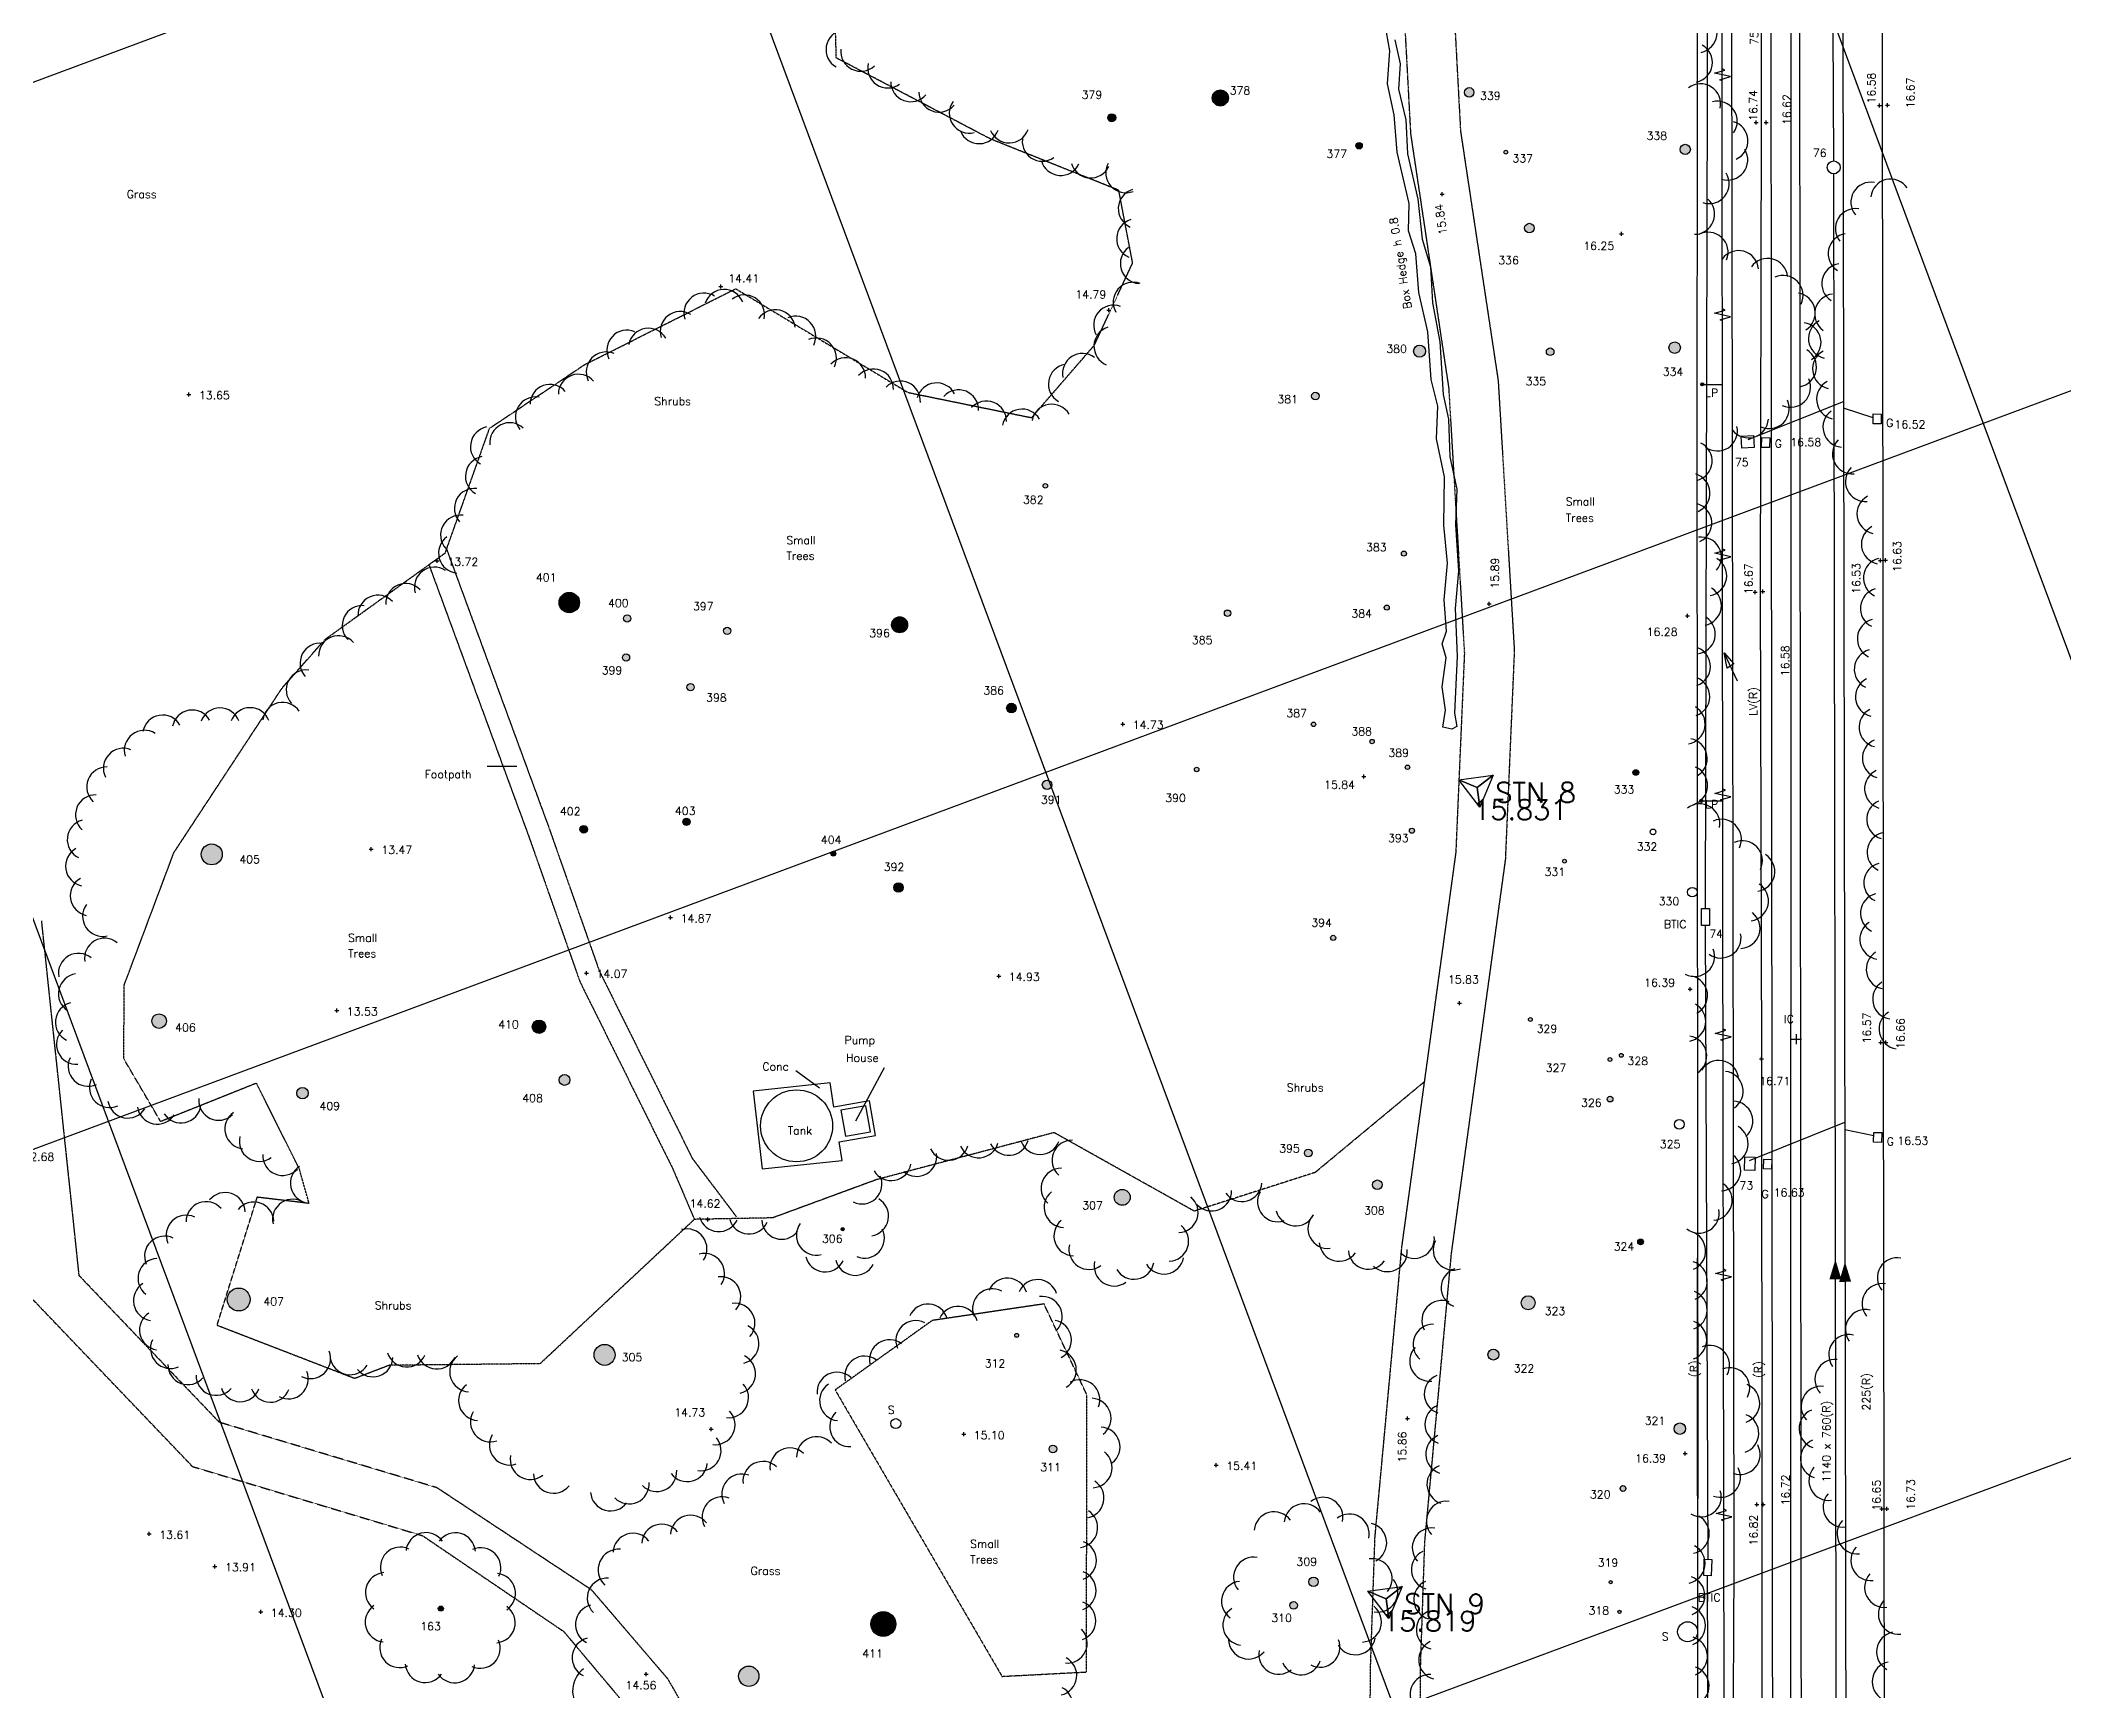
# Model space of a CAD drawing. Extents: x -4000 to 590500, y -6503 to 470250.
# Drawn here: x 384274 to 485387, y 189400 to 271888 of the extents above; entities that cross this region are included whole.
import ezdxf

# ---------------------------------------------------------------- set-up
doc = ezdxf.new("R2010")
doc.units = 0
doc.header["$LTSCALE"] = 0.0508
doc.linetypes.add('DASHED', pattern=[19.05, 12.7, -6.35])
for name, color, linetype in [('BOUNDARY', 30, 'CONTINUOUS'), ('BT', 34, 'CONTINUOUS'), ('CATV', 4, 'CONTINUOUS'), ('CONTROL', 1, 'CONTINUOUS'), ('DETAIL', 5, 'CONTINUOUS'), ('ELEC', 30, 'CONTINUOUS'), ('FOUL', 1, 'CONTINUOUS'), ('GAS', 3, 'CONTINUOUS'), ('GRID', 253, 'CONTINUOUS'), ('LEVEL', 1, 'CONTINUOUS'), ('MH_NUMBER', 7, 'CONTINUOUS'), ('ROAD', 4, 'CONTINUOUS'), ('SERVICE', 1, 'CONTINUOUS'), ('STORM', 5, 'CONTINUOUS'), ('TEXT', 7, 'CONTINUOUS'), ('TEXT_SERVICE', 1, 'CONTINUOUS'), ('TREE_NUMBER', 7, 'CONTINUOUS'), ('VEGETATION', 3, 'CONTINUOUS'), ('WATER', 6, 'CONTINUOUS')]:
    doc.layers.add(name, color=color, linetype=linetype)
doc.styles.add('ROMANS', font='Romans.shx')

msp = doc.modelspace()

# ---------------------------------------------------------------- hatches: boundary and pattern name
at = {"layer": 'SERVICE', "linetype": 'Continuous'}
h = msp.add_hatch(color=256, dxfattribs=at)
edge = h.paths.add_edge_path()
edge.add_arc((467332, 254695), 80, 0, 360)
h = msp.add_hatch(color=256, dxfattribs=at)
edge = h.paths.add_edge_path()
edge.add_arc((467285, 233876), 80, 0, 360)
at = {"layer": 'VEGETATION', "linetype": 'Continuous'}
h = msp.add_hatch(color=256, dxfattribs=at)
edge = h.paths.add_edge_path()
edge.add_arc((443244, 269012), 400, 0, 360)
h = msp.add_hatch(color=256, dxfattribs=at)
edge = h.paths.add_edge_path()
edge.add_arc((457510, 266300), 95.5, 0, 360)
edge = h.paths.add_edge_path()
edge.add_arc((455683, 269292), 239, 0, 360)
edge = h.paths.add_edge_path()
edge.add_arc((466480, 266443), 255, 0, 360)
edge = h.paths.add_edge_path()
edge.add_arc((458691, 262509), 239, 0, 360)
edge = h.paths.add_edge_path()
edge.add_arc((465953, 256532), 286, 0, 360)
edge = h.paths.add_edge_path()
edge.add_arc((459729, 256326), 191, 0, 360)
h = msp.add_hatch(color=256, dxfattribs=at)
edge = h.paths.add_edge_path()
edge.add_arc((437817, 268026), 200, 0, 360)
h = msp.add_hatch(color=256, dxfattribs=at)
edge = h.paths.add_edge_path()
edge.add_arc((450180, 266624), 159, 0, 360)
h = msp.add_hatch(color=256, dxfattribs=at)
edge = h.paths.add_edge_path()
edge.add_arc((453204, 256357), 302, 0, 360)
edge = h.paths.add_edge_path()
edge.add_arc((447999, 254108), 191, 0, 360)
h = msp.add_hatch(color=256, dxfattribs=at)
edge = h.paths.add_edge_path()
edge.add_arc((452422, 246238), 127, 0, 360)
edge = h.paths.add_edge_path()
edge.add_arc((451559, 243539), 127, 0, 360)
edge = h.paths.add_edge_path()
edge.add_arc((443605, 243256), 159, 0, 360)
edge = h.paths.add_edge_path()
edge.add_arc((434497, 249622), 111, 0, 360)
h = msp.add_hatch(color=256, dxfattribs=at)
edge = h.paths.add_edge_path()
edge.add_arc((410705, 243789), 509, 0, 360)
h = msp.add_hatch(color=256, dxfattribs=at)
edge = h.paths.add_edge_path()
edge.add_arc((416766, 239561), 180, 0, 360)
edge = h.paths.add_edge_path()
edge.add_arc((418594, 242372), 180, 0, 360)
edge = h.paths.add_edge_path()
edge.add_arc((413541, 241041), 180, 0, 360)
edge = h.paths.add_edge_path()
edge.add_arc((413596, 242996), 180, 0, 360)
h = msp.add_hatch(color=256, dxfattribs=at)
edge = h.paths.add_edge_path()
edge.add_arc((427216, 242676), 400, 0, 360)
h = msp.add_hatch(color=256, dxfattribs=at)
edge = h.paths.add_edge_path()
edge.add_arc((432804, 238515), 239, 0, 360)
h = msp.add_hatch(color=256, dxfattribs=at)
edge = h.paths.add_edge_path()
edge.add_arc((434586, 234678), 239, 0, 360)
edge = h.paths.add_edge_path()
edge.add_arc((448884, 227026), 127, 0, 360)
edge = h.paths.add_edge_path()
edge.add_arc((447903, 237700), 111, 0, 360)
edge = h.paths.add_edge_path()
edge.add_arc((442060, 235445), 111, 0, 360)
h = msp.add_hatch(color=256, dxfattribs=at)
edge = h.paths.add_edge_path()
edge.add_arc((450829, 236840), 111, 0, 360)
edge = h.paths.add_edge_path()
edge.add_arc((452598, 235554), 111, 0, 360)
edge = h.paths.add_edge_path()
edge.add_arc((452821, 232382), 127, 0, 360)
h = msp.add_hatch(color=256, dxfattribs=at)
edge = h.paths.add_edge_path()
edge.add_arc((464012, 235298), 143, 0, 360)
h = msp.add_hatch(color=256, dxfattribs=at)
edge = h.paths.add_edge_path()
edge.add_arc((411430, 232458), 191, 0, 360)
h = msp.add_hatch(color=256, dxfattribs=at)
edge = h.paths.add_edge_path()
edge.add_arc((416560, 232827), 180, 0, 360)
h = msp.add_hatch(color=256, dxfattribs=at)
edge = h.paths.add_edge_path()
edge.add_arc((392834, 231200), 525, 0, 360)
edge = h.paths.add_edge_path()
edge.add_arc((390206, 222865), 366, 0, 360)
edge = h.paths.add_edge_path()
edge.add_arc((397372, 219262), 286, 0, 360)
edge = h.paths.add_edge_path()
edge.add_arc((394185, 208948), 573, 0, 360)
edge = h.paths.add_edge_path()
edge.add_arc((410468, 219924), 271, 0, 360)
h = msp.add_hatch(color=256, dxfattribs=at)
edge = h.paths.add_edge_path()
edge.add_arc((423904, 231236), 120, 0, 360)
h = msp.add_hatch(color=256, dxfattribs=at)
edge = h.paths.add_edge_path()
edge.add_arc((460442, 230857), 95.5, 0, 360)
edge = h.paths.add_edge_path()
edge.add_arc((462717, 220943), 95.5, 0, 360)
edge = h.paths.add_edge_path()
edge.add_arc((462725, 218967), 143, 0, 360)
edge = h.paths.add_edge_path()
edge.add_arc((463284, 221153), 95.5, 0, 360)
edge = h.paths.add_edge_path()
edge.add_arc((458740, 222947), 95.5, 0, 360)
h = msp.add_hatch(color=256, dxfattribs=at)
edge = h.paths.add_edge_path()
edge.add_arc((427160, 229542), 239, 0, 360)
h = msp.add_hatch(color=256, dxfattribs=at)
edge = h.paths.add_edge_path()
edge.add_arc((409192, 222586), 334, 0, 360)
h = msp.add_hatch(color=256, dxfattribs=at)
edge = h.paths.add_edge_path()
edge.add_arc((451093, 214685), 239, 0, 360)
edge = h.paths.add_edge_path()
edge.add_arc((447637, 216272), 191, 0, 360)
h = msp.add_hatch(color=256, dxfattribs=at)
edge = h.paths.add_edge_path()
edge.add_arc((419676, 190114), 509, 0, 360)
edge = h.paths.add_edge_path()
edge.add_arc((412469, 206180), 525, 0, 360)
edge = h.paths.add_edge_path()
edge.add_arc((434879, 201475), 191, 0, 360)
edge = h.paths.add_edge_path()
edge.add_arc((433065, 207154), 95.5, 0, 360)
edge = h.paths.add_edge_path()
edge.add_arc((438342, 214055), 398, 0, 360)
edge = h.paths.add_edge_path()
edge.add_arc((446907, 193653), 191, 0, 360)
edge = h.paths.add_edge_path()
edge.add_arc((447901, 194833), 239, 0, 360)
h = msp.add_hatch(color=256, dxfattribs=at)
edge = h.paths.add_edge_path()
edge.add_arc((424372, 212465), 79.6, 0, 360)
h = msp.add_hatch(color=256, dxfattribs=at)
edge = h.paths.add_edge_path()
edge.add_arc((464250, 211829), 143, 0, 360)
h = msp.add_hatch(color=256, dxfattribs=at)
edge = h.paths.add_edge_path()
edge.add_arc((463193, 193332), 79.6, 0, 360)
edge = h.paths.add_edge_path()
edge.add_arc((462750, 194817), 79.6, 0, 360)
edge = h.paths.add_edge_path()
edge.add_arc((463369, 199499), 143, 0, 360)
edge = h.paths.add_edge_path()
edge.add_arc((466211, 202489), 286, 0, 360)
edge = h.paths.add_edge_path()
edge.add_arc((456891, 206194), 271, 0, 360)
edge = h.paths.add_edge_path()
edge.add_arc((458631, 208785), 350, 0, 360)
h = msp.add_hatch(color=256, dxfattribs=at)
edge = h.paths.add_edge_path()
edge.add_arc((404286, 193498), 127, 0, 360)
h = msp.add_hatch(dxfattribs=at)
h.set_pattern_fill('ANGLE', color=256, scale=1000, style=0)
h.set_pattern_definition([(0, (-312403.5, -513002), (0, 6985), [5080, -1905]), (90, (-312403.5, -513002), (-6985, 4e-13), [5080, -1905])])
edge = h.paths.add_edge_path()
edge.add_arc((426397, 192726), 621, 0, 360)
h = msp.add_hatch(color=256, dxfattribs=at)
edge = h.paths.add_edge_path()
edge.add_arc((426397, 192726), 621, 0, 360)

# ---------------------------------------------------------------- linework, layer by layer
at = {"layer": 'BOUNDARY', "linetype": 'Continuous'}
msp.add_line((467121, 154997), (467098, 211017), dxfattribs=at)
at = {"layer": 'BOUNDARY', "linetype": 'Continuous', "flags": 128}
msp.add_lwpolyline([(467123, 198991), (467068, 252074), (467142, 316357), (466725, 319145)], dxfattribs=at)
at = {"layer": 'BT', "linetype": 'Continuous', "flags": 128}
for points in [[(467490, 228490), (467693, 310043)], [(467618, 195960), (467486, 227640)], [(467719, 159634), (467586, 195140)]]:
    msp.add_lwpolyline(points, dxfattribs=at)
at = {"layer": 'CATV', "linetype": 'Continuous', "flags": 128}
msp.add_lwpolyline([(468559, 124264), (468918, 195627), (468719, 329460), (468521, 430102)], dxfattribs=at)
at = {"layer": 'CONTROL', "linetype": 'Continuous'}
for p, q in [((455163, 234928), (456880, 235157)), ((456087, 234547), (455163, 234928)), ((456219, 233555), (455163, 234928)), ((455163, 234928), (456087, 234547)), ((456087, 234547), (456880, 235157)), ((456880, 235157), (456087, 234547)), ((456880, 235157), (456219, 233555)), ((456219, 233555), (456087, 234547)), ((456087, 234547), (456219, 233555)), ((450608, 194370), (452325, 194599)), ((451533, 193989), (450608, 194370)), ((451665, 192998), (450608, 194370)), ((450608, 194370), (451533, 193989)), ((451533, 193989), (452325, 194599)), ((452325, 194599), (451533, 193989)), ((452325, 194599), (451665, 192998)), ((451665, 192998), (451533, 193989)), ((451533, 193989), (451665, 192998))]:
    msp.add_line(p, q, dxfattribs=at)
at = {"layer": 'DETAIL', "linetype": 'DASHED', "flags": 128}
for points in [[(455957, 328030), (455993, 322908), (456416, 319160), (456413, 309140), (454640, 286139), (454634, 278804), (455248, 267355), (457129, 254881), (457937, 241386), (457488, 230955), (454780, 211246), (453448, 196829), (453237, 190602), (453039, 167889), (451220, 159454), (448792, 154220), (447281, 146808)], [(452037, 326721), (453616, 321855), (453613, 309140), (451848, 286355), (452138, 278671), (452752, 267221), (454657, 254510), (455442, 241239), (455011, 231296), (452303, 211586), (450958, 197059), (450737, 190624), (450539, 167911), (448779, 159996), (447819, 158167), (445109, 154683), (441728, 152389), (437200, 152631), (434768, 154615), (430370, 160534), (424881, 171805), (420941, 180567), (419806, 182723), (415641, 189971), (411828, 194422), (404091, 199537), (393218, 202806), (386211, 210140), (384335, 227877)], [(453435, 219827), (447977, 215294), (441940, 213364), (434936, 217289), (426079, 214943), (420869, 213028), (416957, 212954), (409245, 205739), (401706, 205657), (399978, 204995), (393100, 207651), (395115, 214076), (397696, 213769), (397211, 215488), (395076, 219761), (390283, 217842), (388436, 220993), (388466, 224681), (390948, 231296), (396358, 239525), (398496, 241944), (404507, 246269), (406723, 252503), (411466, 255678), (419022, 259478), (427633, 254292), (433810, 253032), (436949, 256656), (438862, 260764), (438169, 264397), (431742, 266967), (424052, 271013), (423697, 283093), (425776, 284927), (428470, 285592), (432335, 288189), (433889, 292007), (435042, 299599), (430755, 306968)], [(404572, 246452), (409673, 232567), (412205, 225368), (416851, 216006), (419049, 213095)], [(403688, 245681), (408701, 232036), (411233, 224837), (415879, 215476), (416957, 212954)], [(381849, 227614), (383814, 209029), (391866, 200602), (403371, 197143), (410424, 192354), (413474, 188725), (417639, 181478), (418661, 179542), (422633, 170711), (428363, 159043), (432761, 153124), (435349, 147832), (439673, 143943), (440259, 134138), (441927, 129631), (443286, 124044), (441148, 103523)]]:
    msp.add_lwpolyline(points, dxfattribs=at)
at = {"layer": 'DETAIL', "linetype": 'Continuous', "flags": 128}
for points in [[(425702, 218886), (423926, 218570), (423740, 219786), (419894, 219357), (420347, 215487), (424337, 215890), (424193, 216830), (426011, 217154)], [(424506, 217109), (425756, 217332), (425524, 218631), (424274, 218408)]]:
    msp.add_lwpolyline(points, close=True, dxfattribs=at)
at = {"layer": 'DETAIL', "linetype": 'DASHED', "flags": 128}
msp.add_lwpolyline([(436575, 204183), (434433, 208726), (428847, 207899), (423992, 204425), (432332, 190108), (436555, 190329)], close=True, dxfattribs=at)
at = {"layer": 'DETAIL', "linetype": 'Continuous'}
for centre, radius in [((422064, 217630), 1800), ((427023, 202744), 250), ((466600, 192339), 500)]:
    msp.add_circle(centre, radius, dxfattribs=at)
at = {"layer": 'ELEC'}
for p, q in [((467936, 270250), (468458, 270404)), ((468734, 270080), (467936, 270250)), ((468212, 269927), (468734, 270080)), ((468458, 270404), (468339, 270465)), ((468331, 269865), (468212, 269927)), ((467946, 258250), (468468, 258404)), ((468744, 258080), (467946, 258250)), ((468222, 257927), (468744, 258080)), ((468342, 257865), (468222, 257927)), ((468468, 258404), (468349, 258465)), ((467957, 246250), (468479, 246404)), ((468755, 246080), (467957, 246250)), ((468233, 245927), (468755, 246080)), ((468352, 245865), (468233, 245927)), ((468479, 246404), (468360, 246465)), ((467967, 234250), (468489, 234404)), ((468765, 234080), (467967, 234250)), ((468243, 233927), (468765, 234080)), ((468363, 233865), (468243, 233927)), ((468489, 234404), (468370, 234465)), ((468504, 222404), (468385, 222465)), ((467982, 222250), (468504, 222404)), ((468780, 222080), (467982, 222250)), ((468258, 221927), (468780, 222080)), ((468377, 221865), (468258, 221927)), ((468000, 210250), (468522, 210404)), ((468522, 210404), (468403, 210465)), ((468798, 210080), (468000, 210250)), ((468276, 209927), (468798, 210080)), ((468395, 209865), (468276, 209927)), ((468018, 198250), (468540, 198404)), ((468816, 198080), (468018, 198250)), ((468540, 198404), (468421, 198465)), ((468294, 197927), (468816, 198080)), ((468413, 197865), (468294, 197927))]:
    msp.add_line(p, q, dxfattribs=at)
at = {"layer": 'ELEC', "linetype": 'Continuous', "flags": 128}
for points in [[(468087, 13170), (468270, 38204), (468364, 66078), (468274, 123048), (468458, 168035), (468367, 228762), (468278, 329865)], [(467332, 254695), (468344, 254696)], [(469100, 239865), (468428, 241270), (468917, 240720), (468581, 240507), (468428, 241270)], [(467285, 233876), (468363, 233877)]]:
    msp.add_lwpolyline(points, dxfattribs=at)
at = {"layer": 'FOUL', "linetype": 'Continuous', "flags": 128}
for points in [[(473899, 265867), (473081, 430593)], [(473809, 3716), (474112, 138092), (473901, 265217)]]:
    msp.add_lwpolyline(points, dxfattribs=at)
at = {"layer": 'FOUL', "flags": 128}
msp.add_lwpolyline([(473986, 210951, 0, 600, 0), (473984, 209951, 600, 600, 0)], format="xyseb", dxfattribs=at)
at = {"layer": 'GAS', "linetype": 'Continuous', "flags": 128}
for points in [[(470374, 3698), (470423, 41248), (470869, 102867), (470862, 181192), (470793, 252307), (470713, 376409), (470903, 431458)], [(471799, 3621), (471848, 41171), (472294, 102790), (472287, 181115), (472218, 252230), (472138, 376332), (472328, 431381)]]:
    msp.add_lwpolyline(points, dxfattribs=at)
at = {"layer": 'GRID', "linetype": 'Continuous', "flags": 128}
for points in [[(468788, 0), (295644, 465000)], [(522142, 0), (348997, 465000)], [(535000, 108756), (402351, 465000)], [(0, 126860), (535000, 326070)], [(0, 73506), (535000, 272716)], [(0, 20153), (535000, 219362)]]:
    msp.add_lwpolyline(points, dxfattribs=at)
at = {"layer": 'LEVEL', "flags": 128}
for points in [[(476089, 268639), (476289, 268639)], [(476189, 268539), (476189, 268739)], [(476492, 268658), (476692, 268658)], [(476592, 268558), (476592, 268758)], [(469931, 267785), (470131, 267785)], [(470031, 267685), (470031, 267885)], [(470431, 267785), (470631, 267785)], [(470531, 267685), (470531, 267885)], [(454223, 264196), (454423, 264196)], [(454323, 264096), (454323, 264296)], [(463196, 262227), (463396, 262227)], [(463296, 262127), (463296, 262327)], [(418176, 259591), (418376, 259591)], [(418276, 259491), (418276, 259691)], [(437565, 258412), (437765, 258412)], [(437665, 258312), (437665, 258512)], [(391592, 254193), (391792, 254193)], [(391692, 254093), (391692, 254293)], [(404009, 245870), (404209, 245870)], [(404109, 245770), (404109, 245970)], [(476141, 245899), (476341, 245899)], [(476241, 245799), (476241, 245999)], [(476391, 245909), (476591, 245909)], [(476491, 245809), (476491, 246009)], [(456577, 243732), (456777, 243732)], [(456677, 243632), (456677, 243832)], [(469867, 244315), (470067, 244315)], [(469967, 244215), (469967, 244415)], [(470250, 244342), (470450, 244342)], [(470350, 244242), (470350, 244442)], [(466494, 243124), (466694, 243124)], [(466594, 243024), (466594, 243224)], [(438263, 237716), (438463, 237716)], [(438363, 237616), (438363, 237816)], [(450317, 235097), (450517, 235097)], [(450417, 234997), (450417, 235197)], [(400808, 231368), (400808, 231568)], [(400708, 231468), (400908, 231468)], [(415668, 228043), (415868, 228043)], [(415768, 227943), (415768, 228143)], [(411465, 225269), (411665, 225269)], [(411565, 225169), (411565, 225369)], [(432073, 225119), (432273, 225119)], [(432173, 225019), (432173, 225219)], [(466724, 224358), (466724, 224558)], [(399085, 223290), (399085, 223490)], [(455105, 223770), (455305, 223770)], [(455205, 223670), (455205, 223870)], [(466624, 224458), (466824, 224458)], [(398985, 223390), (399185, 223390)], [(476150, 221799), (476350, 221799)], [(476250, 221699), (476250, 221899)], [(476400, 221799), (476600, 221799)], [(476500, 221699), (476500, 221899)], [(470186, 220978), (470386, 220978)], [(470286, 220878), (470286, 221078)], [(417522, 212951), (417722, 212951)], [(417622, 212851), (417622, 213051)], [(417694, 202462), (417894, 202462)], [(417794, 202362), (417794, 202562)], [(430418, 202109), (430418, 202309)], [(452501, 203003), (452701, 203003)], [(452601, 202903), (452601, 203103)], [(430318, 202209), (430518, 202209)], [(466382, 201246), (466582, 201246)], [(466482, 201146), (466482, 201346)], [(442937, 200671), (443137, 200671)], [(443037, 200571), (443037, 200771)], [(469956, 198707), (470156, 198707)], [(470056, 198607), (470056, 198807)], [(470274, 198708), (470474, 198708)], [(470374, 198608), (470374, 198808)], [(476199, 198490), (476399, 198490)], [(476299, 198390), (476299, 198590)], [(476449, 198490), (476649, 198490)], [(476549, 198390), (476549, 198590)], [(389611, 197229), (389811, 197229)], [(389711, 197129), (389711, 197329)], [(392895, 195606), (393095, 195606)], [(392995, 195506), (392995, 195706)], [(395188, 193328), (395388, 193328)], [(395288, 193228), (395288, 193428)], [(414449, 190223), (414649, 190223)], [(414549, 190123), (414549, 190323)]]:
    msp.add_lwpolyline(points, dxfattribs=at)
at = {"layer": 'ROAD', "linetype": 'Continuous', "flags": 128}
for points in [[(476184, 5924), (476224, 21126), (476286, 41604), (476307, 63218), (476364, 86648), (476412, 107490), (476431, 128015), (476420, 149314), (476461, 175827), (476417, 198479), (476389, 221766), (476369, 245909), (476342, 268658), (476309, 288464), (476304, 313391), (476248, 359548), (476207, 406934), (476184, 431532)], [(470206, 329940), (470228, 314170), (470265, 291153), (470281, 267785), (470217, 244329), (470286, 220978), (470306, 198707), (470290, 176126), (470310, 153540), (470296, 131456), (470265, 122246)]]:
    msp.add_lwpolyline(points, dxfattribs=at)
at = {"layer": 'SERVICE'}
for p, q in [((471789, 221962), (472289, 221962)), ((472039, 221712), (472039, 222212))]:
    msp.add_line(p, q, dxfattribs=at)
at = {"layer": 'SERVICE', "linetype": 'Continuous', "flags": 128}
for points in [[(476266, 252723), (475866, 252730), (475875, 253220), (476275, 253213)], [(469275, 252110), (469894, 252143), (469926, 251533), (469307, 251501)], [(470691, 251539), (470291, 251546), (470300, 252036), (470700, 252029)], [(467686, 227639), (467286, 227641), (467290, 228491), (467690, 228489)], [(476294, 216801), (475894, 216808), (475903, 217298), (476303, 217291)], [(469444, 215412), (469457, 216072), (469977, 216061), (469963, 215401)], [(470798, 215465), (470398, 215473), (470407, 215963), (470807, 215955)], [(467401, 195147), (467433, 195967), (467803, 195952), (467771, 195133)]]:
    msp.add_lwpolyline(points, close=True, dxfattribs=at)
at = {"layer": 'SERVICE', "linetype": 'Continuous'}
for centre, radius in [((473901, 265542), 325), ((467332, 254695), 80), ((467285, 233876), 80)]:
    msp.add_circle(centre, radius, dxfattribs=at)
at = {"layer": 'STORM', "linetype": 'Continuous', "flags": 128}
for points in [[(474240, 341243), (474556, 156378)], [(469626, 251942), (474389, 253847)], [(475872, 253019), (474390, 253499)], [(469687, 215904), (474451, 217809)], [(475900, 217122), (474451, 217433)]]:
    msp.add_lwpolyline(points, dxfattribs=at)
at = {"layer": 'STORM', "flags": 128}
msp.add_lwpolyline([(474463, 210831, 0, 600, 0), (474472, 209831, 600, 600, 0)], format="xyseb", dxfattribs=at)
at = {"layer": 'TEXT', "linetype": 'Continuous'}
for p, q in [((408078, 235600), (406594, 235600)), ((425023, 217886), (426453, 220553)), ((423208, 219508), (422033, 220383))]:
    msp.add_line(p, q, dxfattribs=at)
at = {"layer": 'VEGETATION', "linetype": 'Continuous', "flags": 128}
msp.add_lwpolyline([(451969, 271920), (452232, 270723), (452153, 269449), (452514, 267923), (452596, 266218), (453121, 263955), (453335, 261954), (453748, 260577), (453846, 258774), (454207, 256822), (454388, 254182), (454650, 252952), (454717, 251068), (455062, 249461), (454996, 247673), (455144, 245377), (454980, 243495), (455079, 241101), (454947, 238264), (455062, 237600), (454816, 237453), (454357, 237551), (454504, 238404), (454324, 239568), (454537, 241028), (454324, 241717), (454553, 242364), (454439, 243922), (454603, 245759), (454422, 247657), (454455, 250067), (454045, 251970), (454110, 253610), (453780, 254936), (453616, 257314), (453173, 259282), (453009, 261217), (452645, 262364), (452678, 263742), (452088, 266300), (451940, 268169), (451595, 269727), (451710, 271367), (451297, 273708)], dxfattribs=at)
at = {"layer": 'VEGETATION', "linetype": 'Continuous'}
for centre, radius in [((443244, 269012), 400), ((455683, 269292), 239), ((437817, 268026), 200), ((450180, 266624), 159), ((457510, 266300), 95.5), ((466480, 266443), 255), ((458691, 262509), 239), ((453204, 256357), 302), ((459729, 256326), 191), ((465953, 256532), 286), ((447999, 254108), 191), ((434497, 249622), 111), ((452422, 246238), 127), ((410705, 243789), 509), ((413596, 242996), 180), ((427216, 242676), 400), ((443605, 243256), 159), ((451559, 243539), 127), ((418594, 242372), 180), ((413541, 241041), 180), ((416766, 239561), 180), ((432804, 238515), 239), ((447903, 237700), 111), ((450829, 236840), 111), ((452598, 235554), 111), ((434586, 234678), 239), ((442060, 235445), 111), ((464012, 235298), 143), ((411430, 232458), 191), ((416560, 232827), 180), ((392834, 231200), 525), ((452821, 232382), 127), ((464869, 232324), 143), ((423904, 231236), 120), ((460442, 230857), 95.5), ((427160, 229542), 239), ((466834, 229310), 239), ((448884, 227026), 127), ((390206, 222865), 366), ((409192, 222586), 334), ((458740, 222947), 95.5), ((462717, 220943), 95.5), ((463284, 221153), 95.5), ((397372, 219262), 286), ((410468, 219924), 271), ((462725, 218967), 143), ((466186, 217703), 239), ((447637, 216272), 191), ((438342, 214055), 398), ((451093, 214685), 239), ((424372, 212465), 79.6), ((464250, 211829), 143), ((394185, 208948), 573), ((458631, 208785), 350), ((412469, 206180), 525), ((433065, 207154), 95.5), ((456891, 206194), 271), ((466211, 202489), 286), ((434879, 201475), 191), ((463369, 199499), 143), ((447901, 194833), 239), ((462750, 194817), 79.6), ((404286, 193498), 127), ((426397, 192726), 621), ((446907, 193653), 191), ((463193, 193332), 79.6), ((419676, 190114), 509)]:
    msp.add_circle(centre, radius, dxfattribs=at)
for centre, radius, start, end in [((467068, 272271), 1000, 281.61278, 60.88452), ((424537, 271431), 1000, 100.89619, 240.16792), ((425274, 271348), 1000, 173.81298, 313.08471), ((466839, 270785), 1000, 281.61278, 60.88452), ((426620, 270512), 1000, 166.69008, 305.96181), ((427771, 269826), 1000, 180.05667, 319.3284), ((429181, 269305), 1000, 180.05667, 319.3284), ((467249, 268718), 1000, 347.6447, 126.91643), ((430698, 268252), 1000, 144.59598, 283.86771), ((468082, 267849), 1000, 324.49469, 103.76642), ((431188, 267729), 1000, 201.79538, 341.06711), ((432691, 267766), 1000, 201.79538, 341.06711), ((434345, 266850), 1000, 165.81782, 305.08955), ((468617, 266869), 1000, 294.31171, 73.58344), ((468605, 265912), 1000, 252.11345, 31.38518), ((435267, 266139), 1000, 195.50255, 334.77428), ((436765, 266012), 1000, 195.50255, 334.77428), ((438515, 265274), 1000, 152.20156, 291.47329), ((467674, 264731), 1000, 252.11345, 31.38518), ((476747, 263959), 1000, 34.09239, 173.36412), ((439144, 263476), 1000, 107.24011, 246.51184), ((466949, 263202), 1000, 269.1912, 48.46293), ((475759, 263804), 1000, 79.96987, 219.2416), ((439062, 261975), 1000, 107.24011, 246.51184), ((474985, 262483), 1000, 79.96987, 219.2416), ((467621, 261303), 1000, 337.90572, 117.17745), ((474623, 261232), 1000, 98.26224, 237.53397), ((439247, 260732), 1000, 126.56261, 265.83434), ((469146, 260381), 1000, 5.28128, 144.55301), ((470598, 259990), 1000, 5.28128, 144.55301), ((471367, 259140), 1000, 334.57457, 113.8463), ((474302, 259735), 1000, 98.26224, 237.53397), ((417436, 258260), 1000, 58.22231, 197.49404), ((418445, 258440), 1000, 22.04778, 161.31951), ((419461, 258168), 1000, 348.55225, 127.82398), ((438889, 258800), 1000, 69.88477, 209.1565), ((471981, 258270), 1000, 301.30441, 80.57614), ((473950, 258216), 1000, 95.88545, 235.15718), ((416249, 257337), 1000, 58.22231, 197.49404), ((420999, 257432), 1000, 7.23776, 146.5095), ((422025, 257106), 1000, 333.74491, 113.01664), ((437913, 257657), 1000, 69.88477, 209.1565), ((473639, 256988), 1000, 117.96333, 257.23506), ((413583, 256409), 1000, 66.93428, 206.20601), ((414661, 256505), 1000, 29.82084, 169.09257), ((423057, 256014), 1000, 333.74491, 113.01664), ((437928, 256600), 1000, 108.1602, 247.43193), ((472266, 256793), 1000, 301.30441, 80.57614), ((412549, 255317), 1000, 66.93428, 206.20601), ((424512, 255029), 1000, 358.33997, 137.6117), ((436356, 255245), 1000, 53.08359, 192.35532), ((472039, 255566), 1000, 279.80607, 59.0778), ((473842, 255470), 1000, 117.96333, 257.23506), ((411158, 254203), 1000, 40.2382, 179.50993), ((425906, 254465), 1000, 358.33997, 137.6117), ((427253, 253861), 1000, 356.07259, 135.34432), ((435653, 254712), 1000, 100.63076, 239.90249), ((471742, 254550), 1000, 245.34678, 24.61851), ((474044, 253953), 1000, 117.96333, 257.23506), ((409013, 253069), 1000, 79.69824, 218.96998), ((409744, 253692), 1000, 40.2382, 179.50993), ((429066, 253769), 1000, 26.47595, 165.74768), ((430161, 253421), 1000, 358.42748, 137.69921), ((431555, 252859), 1000, 358.42748, 137.69921), ((470678, 253487), 1000, 245.34678, 24.61851), ((433335, 252459), 1000, 29.82081, 169.09254), ((434818, 252706), 1000, 29.82081, 169.09254), ((469635, 253019), 1000, 217.50678, 356.77851), ((474362, 252557), 1000, 126.15496, 265.42669), ((406764, 251583), 1000, 100.8962, 240.16793), ((407725, 251778), 1000, 46.91531, 186.18704), ((468089, 252367), 1000, 233.46632, 12.73805), ((474839, 251223), 1000, 135.46106, 274.73279), ((406516, 250100), 1000, 100.8962, 240.16793), ((466824, 250863), 1000, 285.00507, 64.2768), ((466717, 249260), 1000, 293.94264, 73.21437), ((475489, 249836), 1000, 135.46106, 274.73279), ((405963, 248496), 1000, 82.91022, 222.18195), ((476063, 248222), 1000, 118.66623, 257.93796), ((405270, 247162), 1000, 82.91022, 222.18195), ((466811, 247759), 1000, 293.94264, 73.21437), ((405171, 246262), 1000, 125.89714, 265.16887), ((467290, 246061), 1000, 319.43347, 98.7052), ((476284, 246706), 1000, 118.66623, 257.93796), ((467551, 245125), 1000, 280.35019, 59.62192), ((476385, 245024), 1000, 104.65011, 243.92184), ((402528, 243740), 1000, 43.18538, 182.45711), ((403965, 244559), 1000, 56.92056, 196.19229), ((401142, 243157), 1000, 43.18538, 182.45711), ((467289, 243644), 1000, 280.35019, 59.62192), ((476233, 243501), 1000, 104.65011, 243.92184), ((400355, 242635), 1000, 84.58123, 223.85296), ((466981, 242216), 1000, 276.72922, 56.00095), ((476080, 241977), 1000, 104.65011, 243.92184), ((398250, 240757), 1000, 82.94238, 222.21411), ((399173, 241127), 1000, 41.80006, 181.07179), ((466740, 240594), 1000, 289.06139, 68.33312), ((475928, 240453), 1000, 104.65011, 243.92184), ((397557, 239422), 1000, 82.94238, 222.21411), ((466706, 239090), 1000, 289.06139, 68.33312), ((475988, 239078), 1000, 117.13437, 256.4061), ((396378, 237799), 1000, 33.74879, 173.02052), ((390380, 237163), 1000, 30.04719, 169.31892), ((391862, 237416), 1000, 30.04719, 169.31892), ((393249, 237521), 1000, 20.8798, 160.15153), ((394753, 237534), 1000, 20.8798, 160.15153), ((466475, 237713), 1000, 280.05316, 59.32489), ((476168, 237558), 1000, 117.13437, 256.4061), ((389466, 236402), 1000, 57.4643, 196.73604), ((466579, 235996), 1000, 300.15238, 79.42411), ((476336, 236004), 1000, 114.42748, 253.69921), ((388419, 235505), 1000, 67.63742, 206.90915), ((387586, 234572), 1000, 88.55078, 227.82251), ((466600, 234648), 1000, 287.56612, 66.83785), ((476444, 234477), 1000, 114.42748, 253.69921), ((387027, 233176), 1000, 88.55078, 227.82251), ((467208, 232727), 1000, 349.05086, 128.32259), ((476553, 232950), 1000, 114.42748, 253.69921), ((386615, 231940), 1000, 104.83325, 244.10498), ((468285, 231954), 1000, 334.72293, 113.99466), ((469337, 230879), 1000, 334.72293, 113.99466), ((476569, 231304), 1000, 104.19025, 243.46198), ((386527, 230616), 1000, 119.34208, 258.61381), ((469959, 230345), 1000, 278.15647, 57.4282), ((476404, 229781), 1000, 104.19025, 243.46198), ((386762, 229130), 1000, 119.34208, 258.61381), ((469641, 228875), 1000, 278.15647, 57.4282), ((387381, 228099), 1000, 143.7208, 282.99253), ((476240, 228259), 1000, 104.19025, 243.46198), ((469218, 227500), 1000, 272.60942, 51.88115), ((476207, 226958), 1000, 122.428, 261.69973), ((387475, 226009), 1000, 50.49044, 189.76217), ((468269, 227019), 1000, 233.08359, 12.35532), ((386175, 225255), 1000, 50.49044, 189.76217), ((466948, 226099), 1000, 242.33401, 21.60575), ((476527, 225460), 1000, 122.428, 261.69973), ((386170, 224233), 1000, 98.26225, 237.53398), ((466594, 224142), 1000, 297.96334, 77.23507), ((476847, 223963), 1000, 122.428, 261.69973), ((386021, 222808), 1000, 104.28805, 243.55978), ((466505, 222840), 1000, 281.99323, 61.26496), ((477167, 222466), 1000, 122.428, 261.69973), ((386075, 221703), 1000, 134.52264, 273.79437), ((466554, 221124), 1000, 302.13938, 81.41111), ((386660, 220606), 1000, 155.38147, 294.6532), ((468155, 219901), 1000, 10.24544, 149.51717), ((387724, 219543), 1000, 155.38147, 294.6532), ((468374, 219359), 1000, 304.40858, 83.68031), ((388638, 219017), 1000, 188.64591, 327.91764), ((390111, 218712), 1000, 188.64591, 327.91764), ((391295, 218773), 1000, 213.03711, 352.30884), ((393182, 218906), 1000, 175.03136, 314.30309), ((468861, 217862), 1000, 310.60021, 89.87194), ((394492, 217481), 1000, 124.80903, 264.08076), ((468626, 216726), 1000, 280.89621, 60.16794), ((395215, 216854), 1000, 166.30305, 305.57478), ((429662, 216906), 1000, 205.19163, 344.46336), ((431166, 217033), 1000, 205.19163, 344.46336), ((432669, 217160), 1000, 205.19163, 344.46336), ((434233, 217198), 1000, 200.36413, 339.63587), ((435832, 215912), 1000, 88.98171, 228.25344), ((396383, 216151), 1000, 177.75661, 317.02834), ((397769, 214763), 1000, 123.17592, 262.44765), ((426792, 215890), 1000, 210.97749, 350.24922), ((428069, 216103), 1000, 229.40401, 8.67574), ((435282, 214507), 1000, 88.98171, 228.25344), ((468251, 215383), 1000, 271.91873, 51.19046), ((425333, 214724), 1000, 244.12796, 23.39969), ((442810, 214378), 1000, 222.26641, 1.53814), ((444323, 214845), 1000, 215.77739, 355.04912), ((467824, 213906), 1000, 274.86368, 54.13541), ((392552, 212838), 1000, 41.07823, 180.34996), ((393509, 213297), 1000, 1.9396, 141.21133), ((394935, 212822), 1000, 1.9396, 141.21133), ((396877, 212962), 1000, 54.03815, 193.30988), ((425659, 213118), 1000, 279.86647, 59.1382), ((435434, 213554), 1000, 129.40045, 268.67218), ((441136, 213296), 1000, 271.91875, 51.19049), ((446101, 213834), 1000, 150.4115, 289.68323), ((447005, 213624), 1000, 194.19768, 333.46941), ((467176, 213264), 1000, 231.67745, 10.94918), ((391560, 212165), 1000, 64.49168, 203.76341), ((416586, 211476), 1000, 326.13449, 105.40622), ((418179, 213339), 1000, 196.05069, 335.32242), ((419684, 213225), 1000, 196.05069, 335.32242), ((421321, 212960), 1000, 182.40521, 321.67694), ((423055, 212164), 1000, 144.59596, 283.86769), ((425457, 212015), 1000, 247.73277, 27.0045), ((435927, 212127), 1000, 129.40045, 268.67218), ((440659, 211864), 1000, 271.91875, 51.19049), ((448620, 212499), 1000, 137.67782, 276.94955), ((390480, 211118), 1000, 64.49168, 203.76341), ((436677, 211451), 1000, 166.99158, 306.26331), ((449183, 211861), 1000, 185.0397, 324.31143), ((450639, 211462), 1000, 185.0397, 324.31143), ((451589, 211342), 1000, 226.42579, 5.69752), ((452944, 212005), 1000, 226.42579, 5.69752), ((454884, 211419), 1000, 152.36859, 291.64032), ((466499, 211379), 1000, 293.6058, 72.87753), ((390150, 210002), 1000, 93.0728, 232.34453), ((417468, 210252), 1000, 326.13449, 105.40622), ((423495, 211326), 1000, 193.84825, 333.11999), ((424994, 211155), 1000, 193.84825, 333.11999), ((437937, 210621), 1000, 166.99158, 306.26331), ((438932, 210959), 1000, 210.22409, 349.49582), ((440419, 211217), 1000, 210.22409, 349.49582), ((455278, 209536), 1000, 108.45386, 247.72559), ((466584, 209878), 1000, 293.6058, 72.87753), ((477081, 210037), 1000, 79.73032, 219.00205), ((389920, 208894), 1000, 122.13935, 261.41108), ((418276, 209089), 1000, 318.45102, 97.72275), ((431859, 208485), 1000, 62.62053, 201.89226), ((432603, 209014), 1000, 17.70275, 156.97448), ((434110, 208944), 1000, 17.70275, 156.97448), ((466577, 208423), 1000, 289.42437, 68.6961), ((476314, 208743), 1000, 79.73032, 219.00205), ((418987, 207758), 1000, 318.45102, 97.72275), ((428629, 207717), 1000, 16.07756, 155.34929), ((430133, 207604), 1000, 16.07756, 155.34929), ((434344, 208101), 1000, 318.59597, 97.8677), ((454316, 207899), 1000, 68.52672, 207.79845), ((475486, 207446), 1000, 76.65806, 215.92979), ((390227, 207422), 1000, 122.13935, 261.41108), ((419182, 206736), 1000, 283.91868, 63.19041), ((428026, 206895), 1000, 63.37186, 202.64359), ((434802, 206919), 1000, 299.64227, 78.914), ((453880, 206712), 1000, 89.39675, 228.66848), ((466552, 206920), 1000, 289.42437, 68.6961), ((390772, 206499), 1000, 154.33988, 293.61161), ((397775, 205993), 1000, 242.70431, 21.97604), ((402579, 206573), 1000, 196.635, 335.90673), ((426709, 205935), 1000, 52.54426, 191.81599), ((435045, 205430), 1000, 299.64227, 78.914), ((453708, 205865), 1000, 136.94309, 276.21482), ((467698, 205656), 1000, 332.20156, 111.47329), ((474651, 206194), 1000, 76.65806, 215.92979), ((391644, 205691), 1000, 179.56886, 318.84059), ((396663, 204981), 1000, 242.70431, 21.97604), ((399745, 206185), 1000, 189.06087, 328.3326), ((400893, 206083), 1000, 218.78867, 358.0604), ((404079, 206475), 1000, 196.635, 335.90673), ((405729, 205332), 1000, 127.47662, 266.74835), ((419012, 205236), 1000, 283.91868, 63.19041), ((424090, 204316), 1000, 46.91532, 186.18705), ((425469, 205117), 1000, 54.50768, 193.77941), ((468702, 204536), 1000, 332.20156, 111.47329), ((473959, 204950), 1000, 83.25451, 222.52624), ((393050, 205157), 1000, 179.56886, 318.84059), ((394261, 204840), 1000, 199.35965, 338.63138), ((395765, 204814), 1000, 199.35965, 338.63138), ((406171, 203895), 1000, 127.47662, 266.74835), ((418665, 204036), 1000, 263.78521, 43.05694), ((424216, 203886), 1000, 124.1792, 263.45093), ((436223, 203937), 1000, 339.61768, 118.88941), ((454438, 204224), 1000, 111.4881, 250.75983), ((469203, 203765), 1000, 288.60067, 67.8724), ((473273, 203611), 1000, 83.25451, 222.52624), ((406762, 202833), 1000, 149.75048, 289.02221), ((417990, 202686), 1000, 263.78521, 43.05694), ((424722, 202590), 1000, 133.87542, 273.14715), ((436781, 203011), 1000, 307.72804, 86.99977), ((454468, 202716), 1000, 111.4881, 250.75983), ((473173, 202496), 1000, 112.75152, 252.02325), ((437231, 201571), 1000, 307.72804, 86.99977), ((469156, 202262), 1000, 288.60067, 67.8724), ((407716, 201671), 1000, 149.75048, 289.02221), ((417290, 201390), 1000, 260.81046, 40.08219), ((421733, 200527), 1000, 46.9153, 186.18703), ((423068, 201090), 1000, 41.94757, 181.2193), ((436840, 200540), 1000, 272.63141, 51.90314), ((454509, 201222), 1000, 112.71887, 251.9906), ((469226, 201197), 1000, 249.49159, 28.76332), ((473235, 200993), 1000, 112.75152, 252.02325), ((408756, 200951), 1000, 169.00654, 308.27828), ((409917, 200263), 1000, 181.93959, 321.21132), ((415075, 200343), 1000, 224.4967, 3.76843), ((416602, 200842), 1000, 215.87931, 355.15104), ((419331, 199224), 1000, 69.37522, 208.64695), ((420383, 199852), 1000, 46.9153, 186.18703), ((454571, 199715), 1000, 112.71887, 251.9906), ((468242, 200060), 1000, 249.49159, 28.76332), ((473663, 199900), 1000, 138.3877, 277.65943), ((412767, 199380), 1000, 184.3266, 323.59833), ((413698, 199727), 1000, 224.4967, 3.76843), ((436428, 199021), 1000, 278.34558, 57.61731), ((467282, 199083), 1000, 238.5656, 17.83733), ((474370, 198572), 1000, 138.3877, 277.65943), ((418341, 198085), 1000, 69.37522, 208.64695), ((436114, 197545), 1000, 278.34558, 57.61731), ((445930, 197332), 1000, 35.47941, 174.75114), ((447431, 197738), 1000, 35.35053, 174.62226), ((448373, 198060), 1000, 347.96753, 127.23926), ((449686, 197226), 1000, 347.96753, 127.23926), ((454544, 197867), 1000, 82.52571, 221.79744), ((403544, 196295), 1000, 34.94462, 174.21635), ((405016, 196284), 1000, 4.94462, 144.21635), ((413890, 196261), 1000, 37.91443, 177.18616), ((415328, 196716), 1000, 37.91443, 177.18616), ((416767, 197170), 1000, 37.91443, 177.18616), ((450559, 196784), 1000, 296.88785, 76.15958), ((453839, 196533), 1000, 82.52571, 221.79744), ((466682, 197239), 1000, 282.22919, 61.50092), ((475071, 197231), 1000, 137.54321, 276.81494), ((402263, 195568), 1000, 64.94462, 204.21635), ((406286, 195538), 1000, 334.94462, 114.21635), ((413182, 195434), 1033, 85.80816, 227.39616), ((436052, 195906), 1000, 289.77311, 69.04484), ((453791, 195451), 1000, 115.06656, 254.33829), ((466470, 195750), 1000, 282.22919, 61.50092), ((475758, 195893), 1000, 137.54321, 276.81494), ((401517, 194298), 1000, 94.94462, 234.21635), ((407014, 194257), 1000, 304.94462, 84.21635), ((436036, 194398), 1000, 289.77311, 69.04484), ((444907, 195068), 1000, 79.56476, 218.83649), ((450833, 194991), 1000, 319.67034, 98.94207), ((476445, 194555), 1000, 137.54321, 276.81494), ((412605, 194021), 1000, 86.54539, 225.81712), ((444303, 193861), 1000, 96.00648, 235.27821), ((451116, 194324), 1000, 258.9916, 38.26333), ((453914, 193947), 1000, 115.06656, 254.33829), ((466463, 194140), 1000, 291.38779, 70.65952), ((401506, 192825), 1000, 124.94462, 264.21635), ((407003, 192785), 1000, 274.94462, 54.21635), ((412015, 192697), 1000, 104.50458, 243.77631), ((436021, 192889), 1000, 289.77311, 69.04484), ((444371, 192668), 1000, 123.4174, 262.68913), ((450298, 192825), 1000, 272.57018, 51.84191), ((454038, 192443), 1000, 115.06656, 254.33829), ((466490, 192637), 1000, 291.38779, 70.65952), ((477132, 193217), 1000, 137.54321, 276.81494), ((435591, 191773), 1000, 265.00455, 44.27628), ((477042, 191334), 1000, 101.97926, 241.25099), ((402233, 191544), 1000, 154.94462, 294.21635), ((406257, 191515), 1000, 244.94462, 24.21635), ((411845, 191043), 1000, 104.50458, 243.77631), ((444655, 191975), 1000, 181.52157, 320.7933), ((446163, 191216), 1000, 169.57798, 308.84971), ((448219, 191568), 1000, 242.70429, 21.97602), ((449992, 192187), 1000, 211.36118, 350.63291), ((454162, 190940), 1000, 115.06656, 254.33829), ((466590, 191102), 1000, 294.26695, 73.53868), ((403503, 190798), 1000, 184.94462, 324.21635), ((404976, 190787), 1000, 214.94462, 354.21635), ((412268, 189382), 1395, 127.60383, 222.97487), ((435067, 190155), 1000, 282.92827, 62.2), ((447277, 191183), 1000, 203.80943, 343.08116), ((453723, 189201), 1000, 87.60079, 226.87252), ((466672, 189622), 1000, 292.48652, 71.75825), ((476823, 189846), 1000, 101.97926, 241.25099), ((434871, 188659), 1000, 282.92827, 62.2)]:
    msp.add_arc(centre, radius, start, end, dxfattribs=at)
at = {"layer": 'WATER', "linetype": 'Continuous', "flags": 128}
msp.add_lwpolyline([(471779, 431464), (471723, 14766), (474687, 14765)], dxfattribs=at)

# ---------------------------------------------------------------- texts
at = {"layer": 'BT', "linetype": 'Continuous', "style": 'ROMANS'}
msp.add_text('BTIC', height=400, dxfattribs=at).set_placement((465411, 227508))
msp.add_text('(R)', height=400, rotation=90, dxfattribs=at).set_placement((467122, 205067))
at = {"layer": 'CATV', "linetype": 'Continuous', "style": 'ROMANS'}
msp.add_text('(R)', height=400, rotation=90, dxfattribs=at).set_placement((470328, 205023))
at = {"layer": 'CONTROL', "style": 'ROMANS'}
for s, p in [('STN 8', (456987, 233788)), ('15.831', (455878, 232934)), ('STN 9', (452432, 193230)), ('15.819', (451323, 192376))]:
    msp.add_text(s, height=1000, dxfattribs=at).set_placement(p)
at = {"layer": 'ELEC', "linetype": 'Continuous', "style": 'ROMANS'}
msp.add_text('LV(R)', height=400, rotation=90, dxfattribs=at).set_placement((470077, 238125))
at = {"layer": 'FOUL', "linetype": 'Continuous', "style": 'ROMANS'}
msp.add_text('1140 x 760(R)', height=400, rotation=90, dxfattribs=at).set_placement((473736, 199806))
at = {"layer": 'GAS', "linetype": 'Continuous', "style": 'ROMANS'}
msp.add_text('750 MP(R)', height=400, rotation=90, dxfattribs=at).set_placement((470122, 271666))
at = {"layer": 'LEVEL', "style": 'ROMANS'}
for s, rotation, p in [('16.58', 90, (475985, 268736)), ('16.67', 90, (477934, 268493)), ('16.74', 90, (470079, 267869)), ('16.62', 90, (471760, 267662)), ('15.84', 98.57403, (454582, 262210)), ('16.63', 90, (477271, 245323)), ('15.89', 90, (457171, 244485)), ('16.53', 90, (475231, 244222)), ('16.67', 90, (469848, 244205)), ('16.58', 90, (471673, 240107)), ('16.57', 90, (475756, 221749)), ('16.66', 90, (477440, 221473)), ('15.86', 90, (452537, 200801)), ('16.72', 90, (471694, 198655)), ('16.65', 90, (476241, 198392)), ('16.73', 90, (477953, 198431)), ('16.82', 90, (470093, 196648))]:
    msp.add_text(s, height=400, rotation=rotation, dxfattribs=at).set_placement(p)
for s, p in [('16.25', (461385, 261419)), ('14.41', (418651, 259795)), ('14.79', (435997, 258991)), ('13.65', (392195, 253949)), ('16.52', (476941, 252492)), ('16.58', (471731, 251606)), ('13.72', (404612, 245626)), ('16.28', (464552, 242125)), ('14.73', (438866, 237472)), ('15.84', (448431, 234482)), ('13.47', (401311, 231224)), ('14.87', (416271, 227799)), ('14.07', (412068, 225025)), ('14.93', (432676, 224875)), ('15.83', (454623, 224744)), ('16.39', (464429, 224586)), ('13.53', (399588, 223146)), ('16.71', (470181, 219669)), ('16.53', (477084, 216685)), ('12.68', (383424, 215880)), ('16.63', (470903, 214094)), ('14.62', (416717, 213539)), ('14.73', (415953, 203103)), ('15.10', (430921, 201965)), ('15.41', (443541, 200428)), ('16.39', (463975, 200801)), ('13.61', (390214, 196985)), ('13.91', (393498, 195362)), ('14.30', (395791, 193085)), ('14.56', (413517, 189463))]:
    msp.add_text(s, height=400, dxfattribs=at).set_placement(p)
at = {"layer": 'MH_NUMBER', "linetype": 'Continuous', "style": 'ROMANS'}
for s, p in [('76', (472861, 266066)), ('75', (468965, 250600)), ('74', (467683, 227022)), ('73', (469191, 214453))]:
    msp.add_text(s, height=400, dxfattribs=at).set_placement(p)
at = {"layer": 'STORM', "linetype": 'Continuous', "style": 'ROMANS'}
msp.add_text('225(R)', height=400, rotation=90, dxfattribs=at).set_placement((475730, 203399))
at = {"layer": 'TEXT', "linetype": 'Continuous', "style": 'ROMANS'}
for s, p in [('Grass', (388585, 264005)), ('Shrubs', (414954, 253655)), ('Small', (460505, 248636)), ('Trees', (460505, 247823)), ('Small', (421553, 246705)), ('Trees', (421553, 245929)), ('Footpath', (403476, 235005)), ('Small', (399650, 226827)), ('Trees', (399650, 226051)), ('Pump', (424462, 221718)), ('House', (424538, 220828)), ('Shrubs', (446565, 219341)), ('Tank', (421621, 217194)), ('Shrubs', (400983, 208456)), ('S', (426623, 203228)), ('Small', (430740, 196529)), ('Grass', (419766, 195185)), ('Trees', (430740, 195753)), ('S', (465310, 191899))]:
    msp.add_text(s, height=400, dxfattribs=at).set_placement(p)
msp.add_text('Box Hedge h 0.8', height=400, rotation=99.01388, dxfattribs=at).set_placement((452809, 258501))
at = {"layer": 'TEXT', "style": 'ROMANS'}
msp.add_text('Conc', height=400, dxfattribs=at).set_placement((420356, 220391))
at = {"layer": 'TEXT_SERVICE', "linetype": 'Continuous', "style": 'ROMANS'}
for s, p in [('LP', (467476, 254077)), ('G', (476522, 252573)), ('G', (470957, 251533)), ('LP', (467476, 233509)), ('IC', (471412, 222769)), ('G', (476550, 216651)), ('G', (470292, 214022)), ('BTIC', (467113, 193850))]:
    msp.add_text(s, height=400, dxfattribs=at).set_placement(p)
at = {"layer": 'TREE_NUMBER', "style": 'ROMANS'}
for s, p in [('379', (436310, 268975)), ('378', (443710, 269187)), ('339', (456228, 268919)), ('338', (464545, 266924)), ('377', (448548, 266017)), ('337', (457843, 265794)), ('336', (457136, 260702)), ('380', (451540, 256272)), ('335', (458498, 254652)), ('334', (465352, 255127)), ('381', (446097, 253752)), ('382', (433380, 248729)), ('383', (450526, 246351)), ('401', (409036, 244844)), ('400', (412641, 243563)), ('397', (416887, 243402)), ('384', (449796, 243035)), ('396', (425697, 242061)), ('385', (441819, 241713)), ('399', (412325, 240200)), ('398', (417544, 238838)), ('386', (431399, 239193)), ('387', (446544, 238060)), ('388', (449792, 237147)), ('389', (451642, 236075)), ('333', (462903, 234248)), ('391', (434275, 233733)), ('390', (440491, 233820)), ('402', (410237, 233153)), ('403', (415986, 233169)), ('404', (423277, 231728)), ('393', (451627, 231815)), ('332', (464055, 231386)), ('405', (394213, 230751)), ('392', (426421, 230371)), ('331', (459447, 230126)), ('330', (465151, 228659)), ('394', (447792, 227585)), ('406', (391009, 222344)), ('410', (407153, 222500)), ('329', (459053, 222287)), ('327', (459507, 220321)), ('328', (463593, 220674)), ('409', (398219, 218420)), ('408', (408355, 218816)), ('326', (461275, 218581)), ('395', (446187, 216298)), ('325', (465209, 216514)), ('307', (436341, 213455)), ('308', (450425, 213201)), ('306', (423334, 211785)), ('324', (462902, 211395)), ('407', (395415, 208651)), ('323', (459457, 208172)), ('305', (413328, 205863)), ('312', (431468, 205553)), ('322', (457906, 205305)), ('321', (464452, 202688)), ('311', (434243, 200367)), ('320', (461718, 199003)), ('309', (447051, 195636)), ('319', (462106, 195594)), ('310', (445789, 192831)), ('318', (461646, 193197)), ('163', (403257, 192410)), ('411', (425348, 191045))]:
    msp.add_text(s, height=400, dxfattribs=at).set_placement(p)

doc.saveas('drawing.dxf')
